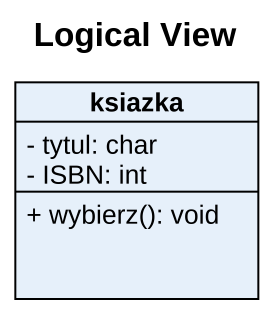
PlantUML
@startuml
title Logical View
hide circle
hide empty members
skinparam classAttributeIconSize 0
class ksiazka {
  - tytul: char
  - ISBN: int
  + wybierz(): void
}
@enduml
